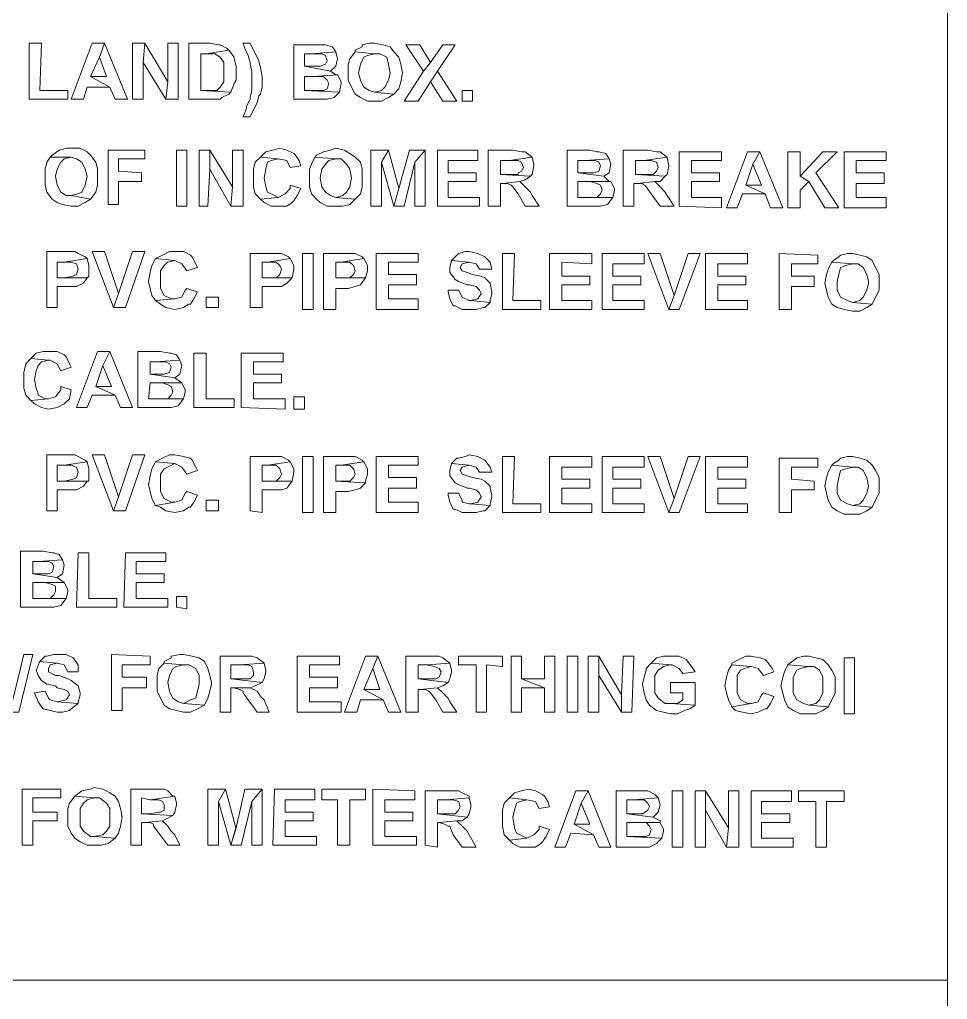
# Model space of a CAD drawing. Header units: inches. Extents: x 0.2 to 10.8, y 0.5 to 8.
# Drawn here: x 8.846 to 9.728, y 1.422 to 2.354 of the extents above; entities that cross this region are included whole.
import ezdxf

# ---------------------------------------------------------------- set-up
doc = ezdxf.new("R2010")
doc.units = ezdxf.units.IN
doc.header["$MEASUREMENT"] = 0
doc.layers.add('PDF_Geometry', color=7, linetype='Continuous')

msp = doc.modelspace()

# ---------------------------------------------------------------- linework, layer by layer
at = {"layer": 'PDF_Geometry', "lineweight": 13}
for points in [[(9.72833, 7.755), (9.72833, 0.74667)], [(9.72833, 1.44), (0.52333, 1.44), (0.52333, 7.1), (9.72833, 7.1)], [(9.72833, 1.44), (8.02167, 1.44), (8.02167, 7.1), (9.72833, 7.1)], [(8.86667, 2.33167), (8.855, 2.33167), (8.855, 2.27833), (8.89167, 2.27833), (8.89167, 2.28667), (8.865, 2.28667), (8.86667, 2.33167)], [(8.92667, 2.33167), (8.915, 2.33167), (8.895, 2.27833), (8.90667, 2.27833), (8.91, 2.29), (8.93167, 2.29), (8.91333, 2.3), (8.92167, 2.31833), (8.92667, 2.33167)], [(8.92667, 2.33167), (8.92167, 2.31833), (8.92833, 2.3), (8.91333, 2.3), (8.93167, 2.29), (8.93667, 2.27833), (8.94833, 2.27833), (8.92667, 2.33167)], [(8.965, 2.33167), (8.95333, 2.33167), (8.95333, 2.27833), (8.96333, 2.27833), (8.96333, 2.31333), (8.965, 2.33167)], [(8.965, 2.33167), (8.96333, 2.31333), (8.985, 2.27833), (8.98667, 2.295), (8.965, 2.33167)], [(8.99667, 2.33167), (8.98667, 2.33167), (8.98667, 2.295), (8.985, 2.27833), (8.99667, 2.27833), (8.99667, 2.33167)], [(9.02667, 2.33167), (9.00667, 2.33167), (9.00667, 2.27833), (9.02667, 2.27833), (9.03, 2.27833), (9.03667, 2.27833), (9.03833, 2.28), (9.045, 2.28333), (9.04667, 2.285), (9.01833, 2.28667), (9.01833, 2.32167), (9.02333, 2.32167), (9.045, 2.325), (9.04333, 2.32667), (9.03667, 2.33), (9.035, 2.33), (9.02667, 2.33167)], [(9.065, 2.33167), (9.05833, 2.33167), (9.06, 2.32667), (9.06333, 2.32), (9.065, 2.31333), (9.065, 2.31167), (9.06667, 2.305), (9.06667, 2.29667), (9.06667, 2.29667), (9.06667, 2.28833), (9.06667, 2.28667), (9.065, 2.28), (9.065, 2.27833), (9.06167, 2.27167), (9.06167, 2.27), (9.05833, 2.26167), (9.065, 2.26167), (9.06833, 2.26833), (9.07167, 2.275), (9.07333, 2.28167), (9.075, 2.28333), (9.07667, 2.29), (9.07667, 2.29667), (9.07667, 2.3), (9.075, 2.30833), (9.07333, 2.315), (9.07167, 2.31833), (9.06833, 2.325), (9.065, 2.33167)], [(9.18333, 2.33167), (9.17833, 2.33167), (9.17166, 2.33), (9.17166, 2.32833), (9.165, 2.325), (9.165, 2.32333), (9.18333, 2.32167), (9.18833, 2.32167), (9.195, 2.31833), (9.19667, 2.31167), (9.19833, 2.30333), (9.19833, 2.30333), (9.19667, 2.29667), (9.19333, 2.29), (9.19, 2.28667), (9.18333, 2.285), (9.20167, 2.28333), (9.20667, 2.28833), (9.20833, 2.295), (9.21, 2.30333), (9.21, 2.30333), (9.20833, 2.31167), (9.20667, 2.31833), (9.20167, 2.32333), (9.19833, 2.32833), (9.19166, 2.33), (9.18333, 2.33167)], [(9.045, 2.325), (9.02333, 2.32167), (9.025, 2.32167), (9.03167, 2.32167), (9.03667, 2.31833), (9.04, 2.31333), (9.04, 2.31167), (9.04, 2.305), (9.04, 2.30167), (9.04, 2.295), (9.03667, 2.29), (9.03333, 2.28667), (9.02667, 2.28667), (9.01833, 2.28667), (9.04667, 2.285), (9.05, 2.29333), (9.05167, 2.29667), (9.05167, 2.30333), (9.05167, 2.31), (9.05, 2.31667), (9.05, 2.31833), (9.045, 2.325)], [(9.12833, 2.33), (9.10667, 2.33), (9.10667, 2.27833), (9.125, 2.27833), (9.13167, 2.27833), (9.13667, 2.27833), (9.13833, 2.27833), (9.145, 2.28), (9.15, 2.285), (9.11667, 2.28667), (9.11667, 2.3), (9.125, 2.3), (9.14833, 2.30167), (9.14667, 2.30167), (9.14167, 2.305), (9.11667, 2.31), (9.11667, 2.32167), (9.12333, 2.32167), (9.14667, 2.32333), (9.14333, 2.32833), (9.13667, 2.33), (9.135, 2.33), (9.12833, 2.33)], [(9.14667, 2.32333), (9.12333, 2.32167), (9.12667, 2.32167), (9.13333, 2.32167), (9.13667, 2.32), (9.13833, 2.315), (9.13667, 2.31167), (9.13167, 2.31), (9.13167, 2.31), (9.125, 2.31), (9.11667, 2.31), (9.14167, 2.305), (9.14667, 2.31), (9.14833, 2.31667), (9.14667, 2.32333)], [(9.165, 2.32333), (9.16, 2.31667), (9.15833, 2.31167), (9.15833, 2.30333), (9.15833, 2.29667), (9.16167, 2.29), (9.165, 2.28333), (9.17, 2.28), (9.17667, 2.27667), (9.18333, 2.27667), (9.19, 2.27667), (9.19667, 2.28), (9.20167, 2.28333), (9.20167, 2.28333), (9.18333, 2.285), (9.17833, 2.28667), (9.17333, 2.29), (9.17333, 2.29), (9.17, 2.29667), (9.16833, 2.30333), (9.16833, 2.30333), (9.17, 2.31167), (9.17333, 2.31833), (9.17667, 2.32), (9.18333, 2.32167), (9.165, 2.32333)], [(9.26, 2.33), (9.24833, 2.33), (9.23667, 2.31333), (9.23, 2.305), (9.21167, 2.27667), (9.225, 2.27667), (9.23667, 2.295), (9.24333, 2.305), (9.26, 2.33)], [(9.22667, 2.33), (9.21333, 2.33), (9.23, 2.305), (9.23666, 2.31333), (9.22667, 2.33)], [(9.24333, 2.305), (9.23667, 2.295), (9.24833, 2.27667), (9.26167, 2.27667), (9.24333, 2.305)], [(9.14833, 2.30167), (9.125, 2.3), (9.12833, 2.3), (9.135, 2.3), (9.13833, 2.29667), (9.14, 2.29333), (9.13833, 2.28833), (9.135, 2.28667), (9.12667, 2.28667), (9.11667, 2.28667), (9.15, 2.285), (9.15167, 2.29333), (9.15167, 2.295), (9.14833, 2.30167)], [(9.26667, 2.27667), (9.26667, 2.28667), (9.27666, 2.28667), (9.27666, 2.27667), (9.26667, 2.27667)], [(8.895, 2.23167), (8.89, 2.23167), (8.88333, 2.23), (8.88333, 2.23), (8.87667, 2.225), (8.875, 2.22333), (8.895, 2.22333), (8.9, 2.22167), (8.905, 2.21833), (8.90833, 2.21167), (8.91, 2.205), (8.91, 2.205), (8.90833, 2.19667), (8.905, 2.19), (8.90167, 2.18833), (8.895, 2.18667), (8.91333, 2.18333), (8.91833, 2.19), (8.92, 2.19667), (8.92, 2.20333), (8.92, 2.205), (8.92, 2.21167), (8.91833, 2.21833), (8.91333, 2.225), (8.91, 2.22833), (8.90333, 2.23167), (8.895, 2.23167)], [(8.965, 2.23), (8.93, 2.23), (8.93, 2.17833), (8.94, 2.17833), (8.94, 2.2), (8.96167, 2.2), (8.96167, 2.20833), (8.94, 2.21), (8.94, 2.22167), (8.965, 2.22167), (8.965, 2.23)], [(8.995, 2.17667), (8.995, 2.23), (9.005, 2.23), (9.005, 2.17667), (8.995, 2.17667)], [(9.02667, 2.23), (9.01667, 2.23), (9.01667, 2.17667), (9.025, 2.17667), (9.02667, 2.21167), (9.02667, 2.23)], [(9.02667, 2.23), (9.02667, 2.21167), (9.04667, 2.17667), (9.04833, 2.195), (9.02667, 2.23)], [(9.05833, 2.23), (9.04833, 2.23), (9.04833, 2.195), (9.04667, 2.17667), (9.05833, 2.17667), (9.05833, 2.23)], [(9.09333, 2.23167), (9.08667, 2.23), (9.08, 2.22833), (9.075, 2.22333), (9.075, 2.22333), (9.09167, 2.22167), (9.09167, 2.22167), (9.1, 2.22), (9.1, 2.22), (9.10333, 2.21333), (9.11333, 2.215), (9.11167, 2.22), (9.10833, 2.225), (9.10667, 2.22667), (9.1, 2.23), (9.09333, 2.23167)], [(9.14667, 2.23167), (9.14167, 2.23), (9.135, 2.22833), (9.135, 2.22833), (9.12833, 2.225), (9.12667, 2.22333), (9.14667, 2.22167), (9.15167, 2.22167), (9.15667, 2.21667), (9.16, 2.21167), (9.16167, 2.20333), (9.16167, 2.20333), (9.16, 2.195), (9.15667, 2.19), (9.15333, 2.18667), (9.14667, 2.185), (9.165, 2.18333), (9.17, 2.18833), (9.17167, 2.195), (9.17167, 2.20333), (9.17167, 2.20333), (9.17167, 2.21167), (9.17, 2.21833), (9.165, 2.22333), (9.16, 2.22667), (9.155, 2.23), (9.14667, 2.23167)], [(9.19667, 2.23), (9.18, 2.23), (9.18, 2.17667), (9.19, 2.17667), (9.19, 2.21833), (9.19667, 2.23)], [(9.19667, 2.23), (9.19, 2.21833), (9.20167, 2.17667), (9.20667, 2.19333), (9.19667, 2.23)], [(9.23167, 2.23), (9.21667, 2.23), (9.20667, 2.19333), (9.20167, 2.17667), (9.21167, 2.17667), (9.22167, 2.21833), (9.23167, 2.23)], [(9.23167, 2.23), (9.22167, 2.21833), (9.22167, 2.17667), (9.23167, 2.17667), (9.23167, 2.23)], [(9.28167, 2.23), (9.24333, 2.23), (9.24333, 2.17667), (9.28333, 2.17667), (9.28333, 2.185), (9.25333, 2.185), (9.25333, 2.2), (9.28, 2.2), (9.28, 2.20833), (9.25333, 2.20833), (9.25333, 2.22), (9.28167, 2.22), (9.28167, 2.23)], [(9.315, 2.23), (9.29166, 2.23), (9.29166, 2.17667), (9.30333, 2.17667), (9.30333, 2.19833), (9.305, 2.19833), (9.32166, 2.2), (9.32667, 2.20167), (9.33167, 2.205), (9.30333, 2.20667), (9.30333, 2.22), (9.31167, 2.22), (9.33333, 2.22333), (9.33333, 2.22333), (9.32667, 2.22833), (9.32333, 2.22833), (9.315, 2.23)], [(9.38833, 2.23), (9.36667, 2.23), (9.36667, 2.17667), (9.385, 2.17667), (9.39167, 2.17667), (9.39667, 2.17667), (9.39833, 2.17667), (9.405, 2.17833), (9.41, 2.185), (9.37667, 2.185), (9.37667, 2.2), (9.38667, 2.2), (9.40833, 2.2), (9.40667, 2.2), (9.40167, 2.205), (9.37667, 2.20833), (9.37667, 2.22), (9.38333, 2.22), (9.40667, 2.22167), (9.40333, 2.22667), (9.39667, 2.22833), (9.395, 2.22833), (9.38833, 2.23)], [(9.44333, 2.23), (9.42, 2.23), (9.42, 2.17667), (9.43, 2.17667), (9.43, 2.19833), (9.43333, 2.19833), (9.45, 2.2), (9.455, 2.2), (9.46, 2.205), (9.43167, 2.20667), (9.43167, 2.22), (9.44, 2.22), (9.46167, 2.22333), (9.46167, 2.22333), (9.455, 2.22833), (9.45167, 2.22833), (9.44333, 2.23)], [(8.875, 2.22333), (8.87167, 2.21833), (8.87, 2.21167), (8.87, 2.20333), (8.87, 2.19667), (8.87167, 2.19), (8.87667, 2.18333), (8.88167, 2.18), (8.88667, 2.17833), (8.895, 2.17667), (8.90167, 2.17667), (8.90833, 2.18), (8.91333, 2.18333), (8.91333, 2.18333), (8.895, 2.18667), (8.89, 2.18667), (8.885, 2.19), (8.885, 2.19), (8.88167, 2.19667), (8.88, 2.205), (8.88, 2.205), (8.88167, 2.21167), (8.885, 2.21833), (8.88833, 2.22167), (8.895, 2.22333), (8.875, 2.22333)], [(9.075, 2.22333), (9.07, 2.21833), (9.06833, 2.21167), (9.06833, 2.20333), (9.06833, 2.195), (9.07, 2.18833), (9.075, 2.18333), (9.09167, 2.185), (9.08833, 2.18667), (9.08167, 2.19), (9.08167, 2.19), (9.08, 2.195), (9.07833, 2.20333), (9.08, 2.21167), (9.08167, 2.21833), (9.085, 2.22), (9.09167, 2.22167), (9.075, 2.22333)], [(9.12666, 2.22333), (9.12333, 2.21667), (9.12167, 2.21167), (9.12167, 2.20333), (9.12167, 2.195), (9.12333, 2.18833), (9.12833, 2.18333), (9.13166, 2.18), (9.13833, 2.17667), (9.14666, 2.17667), (9.15333, 2.17667), (9.16, 2.17833), (9.165, 2.18333), (9.165, 2.18333), (9.14666, 2.185), (9.14167, 2.18667), (9.13666, 2.19), (9.13666, 2.19), (9.13333, 2.195), (9.13166, 2.20333), (9.13166, 2.20333), (9.13333, 2.21167), (9.13666, 2.21667), (9.14, 2.22), (9.14666, 2.22167), (9.12666, 2.22333)], [(9.33333, 2.22333), (9.31167, 2.22), (9.31167, 2.22), (9.32, 2.22), (9.32333, 2.21833), (9.325, 2.21333), (9.32333, 2.21), (9.32, 2.20833), (9.32, 2.20667), (9.31167, 2.20667), (9.30333, 2.20667), (9.33167, 2.205), (9.33333, 2.20667), (9.335, 2.215), (9.335, 2.21667), (9.33333, 2.22333)], [(9.40667, 2.22167), (9.38333, 2.22), (9.38667, 2.22), (9.39333, 2.22), (9.39667, 2.21833), (9.39833, 2.215), (9.39667, 2.21), (9.39167, 2.20833), (9.39167, 2.20833), (9.385, 2.20833), (9.37667, 2.20833), (9.40167, 2.205), (9.40667, 2.20833), (9.40833, 2.21667), (9.40667, 2.22167)], [(9.46167, 2.22333), (9.44, 2.22), (9.44, 2.22), (9.44667, 2.22), (9.45167, 2.21833), (9.45333, 2.21333), (9.45167, 2.21), (9.44833, 2.20667), (9.44667, 2.20667), (9.43833, 2.20667), (9.43167, 2.20667), (9.46, 2.205), (9.46167, 2.20667), (9.46333, 2.215), (9.46333, 2.215), (9.46167, 2.22333)], [(9.51333, 2.22833), (9.47333, 2.22833), (9.47333, 2.17667), (9.51333, 2.175), (9.51333, 2.185), (9.485, 2.185), (9.485, 2.2), (9.51167, 2.2), (9.51167, 2.20833), (9.485, 2.20833), (9.485, 2.22), (9.51333, 2.22), (9.51333, 2.22833)], [(9.55, 2.22833), (9.53833, 2.22833), (9.51833, 2.175), (9.52833, 2.175), (9.53333, 2.18833), (9.555, 2.18833), (9.53667, 2.19667), (9.54333, 2.21667), (9.55, 2.22833)], [(9.55, 2.22833), (9.54333, 2.21667), (9.55167, 2.19667), (9.53667, 2.19667), (9.555, 2.18833), (9.56, 2.175), (9.57167, 2.175), (9.55, 2.22833)], [(9.58833, 2.22833), (9.57667, 2.22833), (9.57667, 2.175), (9.58833, 2.175), (9.58833, 2.19167), (9.59667, 2.2), (9.58833, 2.205), (9.58833, 2.22833)], [(9.62333, 2.22833), (9.61, 2.22833), (9.58833, 2.205), (9.59667, 2.2), (9.61167, 2.175), (9.625, 2.175), (9.60333, 2.20833), (9.62333, 2.22833)], [(9.67, 2.22833), (9.63, 2.22833), (9.63, 2.175), (9.67, 2.175), (9.67, 2.185), (9.64167, 2.185), (9.64167, 2.19833), (9.66833, 2.19833), (9.66833, 2.20833), (9.64167, 2.20833), (9.64167, 2.22), (9.67, 2.22), (9.67, 2.22833)], [(9.10333, 2.19667), (9.10333, 2.19333), (9.09833, 2.18833), (9.09833, 2.18833), (9.09166, 2.185), (9.075, 2.18333), (9.07833, 2.18), (9.085, 2.17667), (9.09166, 2.17667), (9.09166, 2.17667), (9.1, 2.17667), (9.105, 2.18), (9.10666, 2.18167), (9.11, 2.18667), (9.11333, 2.19333), (9.10333, 2.19667)], [(9.32167, 2.2), (9.305, 2.19833), (9.31, 2.19833), (9.31333, 2.19667), (9.315, 2.195), (9.32, 2.18833), (9.32667, 2.17667), (9.34, 2.17667), (9.33333, 2.18667), (9.33167, 2.19), (9.32667, 2.195), (9.32167, 2.2)], [(9.40833, 2.2), (9.38667, 2.2), (9.38833, 2.2), (9.395, 2.19833), (9.39833, 2.19667), (9.4, 2.19167), (9.39833, 2.18833), (9.395, 2.185), (9.38667, 2.185), (9.37666, 2.185), (9.41, 2.185), (9.41167, 2.19167), (9.41167, 2.19333), (9.40833, 2.2)], [(9.45, 2.2), (9.43333, 2.19833), (9.43833, 2.19833), (9.44167, 2.195), (9.44167, 2.195), (9.44667, 2.18833), (9.455, 2.17667), (9.46833, 2.17667), (9.46167, 2.18667), (9.46, 2.19), (9.455, 2.195), (9.45, 2.2)], [(8.88833, 2.13333), (8.87166, 2.13333), (8.87166, 2.08), (8.88166, 2.08), (8.88166, 2.1), (8.89, 2.1), (8.89333, 2.1), (8.9, 2.1), (8.90666, 2.10333), (8.91, 2.10833), (8.88166, 2.10833), (8.88166, 2.12333), (8.88833, 2.12333), (8.91, 2.12667), (8.90833, 2.12833), (8.90166, 2.13167), (8.89833, 2.13333), (8.88833, 2.13333)], [(8.91, 2.12667), (8.88833, 2.12333), (8.88833, 2.12333), (8.895, 2.12333), (8.9, 2.12167), (8.90166, 2.11667), (8.9, 2.11167), (8.89666, 2.11), (8.89666, 2.11), (8.88833, 2.10833), (8.88166, 2.10833), (8.91, 2.10833), (8.91166, 2.11), (8.91166, 2.11667), (8.91166, 2.12), (8.91, 2.12667)], [(8.92666, 2.13333), (8.915, 2.13333), (8.935, 2.08), (8.94, 2.09333), (8.92666, 2.13333)], [(8.965, 2.13333), (8.95333, 2.13333), (8.94, 2.09333), (8.935, 2.08), (8.94666, 2.08), (8.965, 2.13333)], [(8.975, 2.12667), (8.97166, 2.12), (8.97, 2.11333), (8.96833, 2.105), (8.97, 2.09833), (8.97166, 2.09167), (8.975, 2.08667), (8.99333, 2.08833), (8.99, 2.08833), (8.98333, 2.09167), (8.98333, 2.09167), (8.98, 2.09833), (8.98, 2.10667), (8.98, 2.115), (8.98333, 2.12), (8.98666, 2.12333), (8.99333, 2.125), (8.975, 2.12667)], [(8.99333, 2.13333), (8.98833, 2.13333), (8.98166, 2.13), (8.975, 2.12667), (8.975, 2.12667), (8.99333, 2.125), (8.99333, 2.125), (9, 2.12167), (9, 2.12167), (9.005, 2.115), (9.015, 2.11833), (9.01333, 2.12167), (9.01, 2.12833), (9.00833, 2.13), (9.00166, 2.13333), (8.99333, 2.13333)], [(9.08333, 2.13167), (9.065, 2.13167), (9.065, 2.08), (9.07667, 2.08), (9.07667, 2.1), (9.08333, 2.1), (9.08833, 2.1), (9.095, 2.1), (9.1, 2.10333), (9.105, 2.10833), (9.07667, 2.10833), (9.07667, 2.12333), (9.08167, 2.12333), (9.10333, 2.12667), (9.10167, 2.12833), (9.095, 2.13167), (9.09166, 2.13167), (9.08333, 2.13167)], [(9.10333, 2.12667), (9.08167, 2.12333), (9.08167, 2.12333), (9.09, 2.12333), (9.09333, 2.12), (9.095, 2.11667), (9.09333, 2.11167), (9.09, 2.10833), (9.09, 2.10833), (9.08167, 2.10833), (9.07667, 2.10833), (9.105, 2.10833), (9.105, 2.10833), (9.10666, 2.11667), (9.10666, 2.12), (9.10333, 2.12667)], [(9.115, 2.07833), (9.115, 2.13167), (9.125, 2.13167), (9.125, 2.07833), (9.115, 2.07833)], [(9.15333, 2.13167), (9.135, 2.13167), (9.135, 2.07833), (9.14666, 2.07833), (9.14666, 2.09833), (9.15333, 2.09833), (9.15833, 2.09833), (9.165, 2.1), (9.17, 2.10167), (9.175, 2.10833), (9.14666, 2.10833), (9.14666, 2.12333), (9.15166, 2.12333), (9.17333, 2.12667), (9.17166, 2.12833), (9.165, 2.13167), (9.16166, 2.13167), (9.15333, 2.13167)], [(9.17333, 2.12667), (9.15167, 2.12333), (9.15167, 2.12333), (9.16, 2.12333), (9.16333, 2.12), (9.165, 2.115), (9.16333, 2.11167), (9.16, 2.10833), (9.16, 2.10833), (9.15167, 2.10833), (9.14667, 2.10833), (9.175, 2.10833), (9.175, 2.10833), (9.17667, 2.115), (9.17667, 2.12), (9.17333, 2.12667)], [(9.225, 2.13167), (9.185, 2.13167), (9.185, 2.07833), (9.225, 2.07833), (9.225, 2.08833), (9.19666, 2.08833), (9.19666, 2.10167), (9.22333, 2.10167), (9.22333, 2.11167), (9.19666, 2.11167), (9.19666, 2.12333), (9.225, 2.12333), (9.225, 2.13167)], [(9.27333, 2.13333), (9.27, 2.13333), (9.26333, 2.13167), (9.26166, 2.13), (9.25666, 2.125), (9.25666, 2.125), (9.27333, 2.12333), (9.28, 2.12167), (9.28333, 2.11667), (9.295, 2.11667), (9.29333, 2.12333), (9.28833, 2.12833), (9.28833, 2.12833), (9.28166, 2.13167), (9.27333, 2.13333)], [(9.31666, 2.13167), (9.305, 2.13167), (9.305, 2.07833), (9.34166, 2.07833), (9.34166, 2.08667), (9.315, 2.08667), (9.31666, 2.13167)], [(9.39, 2.13167), (9.35, 2.13167), (9.35, 2.07833), (9.39, 2.07833), (9.39, 2.08667), (9.36166, 2.08667), (9.36166, 2.10167), (9.38833, 2.10167), (9.38833, 2.11), (9.36166, 2.11), (9.36166, 2.12333), (9.39, 2.12167), (9.39, 2.13167)], [(9.44, 2.13167), (9.4, 2.13167), (9.4, 2.07833), (9.44, 2.07833), (9.44, 2.08667), (9.41, 2.08667), (9.41, 2.10167), (9.43666, 2.10167), (9.43666, 2.11), (9.41, 2.11), (9.41, 2.12167), (9.44, 2.12167), (9.44, 2.13167)], [(9.455, 2.13167), (9.44333, 2.13167), (9.46333, 2.07833), (9.46833, 2.09167), (9.455, 2.13167)], [(9.49333, 2.13167), (9.48166, 2.13167), (9.46833, 2.09167), (9.46333, 2.07833), (9.47333, 2.07833), (9.49333, 2.13167)], [(9.53833, 2.13167), (9.49833, 2.13167), (9.49833, 2.07833), (9.53833, 2.07833), (9.53833, 2.08667), (9.51, 2.08667), (9.51, 2.10167), (9.53666, 2.10167), (9.53666, 2.11), (9.51, 2.11), (9.51, 2.12167), (9.53833, 2.12167), (9.53833, 2.13167)], [(9.605, 2.13), (9.56833, 2.13167), (9.56833, 2.07833), (9.58, 2.07833), (9.58, 2.1), (9.60166, 2.1), (9.60166, 2.11), (9.58, 2.11), (9.58, 2.12167), (9.605, 2.12167), (9.605, 2.13)], [(9.63833, 2.13167), (9.63333, 2.13167), (9.62666, 2.13), (9.625, 2.12833), (9.62, 2.125), (9.61833, 2.12333), (9.63833, 2.12167), (9.64333, 2.12167), (9.64833, 2.11833), (9.65166, 2.11167), (9.65333, 2.105), (9.65333, 2.10333), (9.65166, 2.09667), (9.64833, 2.09), (9.645, 2.08667), (9.63833, 2.085), (9.65666, 2.08333), (9.66, 2.09), (9.66333, 2.09667), (9.66333, 2.10333), (9.66333, 2.10333), (9.66333, 2.11167), (9.66, 2.11833), (9.65666, 2.125), (9.65166, 2.12833), (9.645, 2.13), (9.63833, 2.13167)], [(9.25666, 2.125), (9.255, 2.11833), (9.255, 2.11333), (9.26, 2.10667), (9.26333, 2.105), (9.27166, 2.10167), (9.27333, 2.10167), (9.28, 2.1), (9.28333, 2.09667), (9.285, 2.09333), (9.28166, 2.08833), (9.28166, 2.08833), (9.275, 2.08667), (9.29333, 2.085), (9.29333, 2.08667), (9.295, 2.09333), (9.295, 2.095), (9.29333, 2.10333), (9.29333, 2.10333), (9.28833, 2.10833), (9.285, 2.11), (9.27666, 2.11167), (9.27166, 2.11333), (9.26666, 2.115), (9.265, 2.11833), (9.26666, 2.12167), (9.26666, 2.12167), (9.27333, 2.12333), (9.25666, 2.125)], [(9.61833, 2.12333), (9.615, 2.11667), (9.61333, 2.11167), (9.61166, 2.10333), (9.61333, 2.09667), (9.615, 2.09), (9.61833, 2.08333), (9.62333, 2.08), (9.63, 2.07833), (9.63833, 2.07667), (9.645, 2.07667), (9.65166, 2.08), (9.65666, 2.08333), (9.65666, 2.08333), (9.63833, 2.085), (9.63333, 2.08667), (9.62666, 2.09), (9.62666, 2.09), (9.62333, 2.09667), (9.62333, 2.105), (9.62333, 2.105), (9.625, 2.11167), (9.62666, 2.11833), (9.63166, 2.12), (9.63833, 2.12167), (9.61833, 2.12333)], [(9.005, 2.09833), (9.00333, 2.09667), (9, 2.09), (9, 2.09), (8.99333, 2.08833), (8.975, 2.08667), (8.98, 2.08333), (8.985, 2.08), (8.99333, 2.07833), (8.99333, 2.07833), (9.00166, 2.08), (9.00666, 2.08333), (9.00833, 2.08333), (9.01166, 2.08833), (9.015, 2.095), (9.005, 2.09833)], [(9.02333, 2.08), (9.02333, 2.09), (9.035, 2.09), (9.035, 2.08), (9.02333, 2.08)], [(9.26333, 2.09667), (9.25333, 2.09667), (9.25333, 2.095), (9.255, 2.08833), (9.25833, 2.08167), (9.26, 2.08167), (9.26666, 2.07833), (9.275, 2.07833), (9.28, 2.07833), (9.28666, 2.08), (9.28833, 2.08), (9.29333, 2.085), (9.275, 2.08667), (9.27333, 2.08667), (9.26666, 2.09), (9.26666, 2.09), (9.26333, 2.09667)], [(8.875, 2.03833), (8.86833, 2.03833), (8.86167, 2.03667), (8.85667, 2.03167), (8.85667, 2.03167), (8.87333, 2.03), (8.875, 2.03), (8.88167, 2.02667), (8.88167, 2.02667), (8.885, 2.02), (8.895, 2.02333), (8.89333, 2.02667), (8.89, 2.03333), (8.88833, 2.035), (8.88167, 2.03833), (8.875, 2.03833)], [(8.93167, 2.03833), (8.92, 2.03833), (8.9, 1.985), (8.91, 1.985), (8.915, 1.99667), (8.93667, 1.99667), (8.91833, 2.005), (8.925, 2.025), (8.93167, 2.03833)], [(8.93167, 2.03833), (8.925, 2.025), (8.93333, 2.005), (8.91833, 2.005), (8.93667, 1.99667), (8.94167, 1.985), (8.95333, 1.985), (8.93167, 2.03833)], [(8.98, 2.03833), (8.95833, 2.03833), (8.95833, 1.985), (8.97667, 1.985), (8.98333, 1.985), (8.99, 1.985), (8.99, 1.985), (8.99667, 1.98667), (9.00167, 1.99333), (8.96833, 1.99333), (8.97, 2.00833), (8.97833, 2.00833), (9, 2.00833), (9, 2.00833), (8.99333, 2.01333), (8.97, 2.01667), (8.97, 2.02833), (8.975, 2.02833), (8.99833, 2.03), (8.995, 2.035), (8.99, 2.03667), (8.98833, 2.03667), (8.98, 2.03833)], [(9.02333, 2.03667), (9.01167, 2.03667), (9.01167, 1.985), (9.05, 1.985), (9.05, 1.99333), (9.02333, 1.99333), (9.02333, 2.03667)], [(9.09667, 2.03667), (9.05667, 2.03667), (9.05667, 1.985), (9.09833, 1.98333), (9.09833, 1.99333), (9.06833, 1.99333), (9.06833, 2.00833), (9.095, 2.00833), (9.095, 2.01667), (9.06833, 2.01667), (9.06833, 2.02833), (9.09667, 2.02833), (9.09667, 2.03667)], [(8.85667, 2.03167), (8.85167, 2.02667), (8.85, 2.01833), (8.85, 2.01167), (8.85, 2.00333), (8.85167, 1.99667), (8.85667, 1.99167), (8.87333, 1.99333), (8.87, 1.99333), (8.86333, 1.99667), (8.86333, 1.99833), (8.86167, 2.00333), (8.86, 2.01167), (8.86167, 2.02), (8.86333, 2.025), (8.86667, 2.02833), (8.87333, 2.03), (8.85667, 2.03167)], [(8.99833, 2.03), (8.975, 2.02833), (8.97833, 2.02833), (8.985, 2.02833), (8.98833, 2.02667), (8.99, 2.02333), (8.98833, 2.01833), (8.98333, 2.01667), (8.98333, 2.01667), (8.97667, 2.01667), (8.97, 2.01667), (8.99333, 2.01333), (8.99833, 2.01667), (9, 2.025), (8.99833, 2.03)], [(8.885, 2.005), (8.885, 2.00167), (8.88, 1.995), (8.88, 1.995), (8.87333, 1.99333), (8.85667, 1.99167), (8.86, 1.98833), (8.86667, 1.985), (8.87333, 1.98333), (8.87333, 1.98333), (8.88167, 1.985), (8.88833, 1.98833), (8.88833, 1.98833), (8.89333, 1.99333), (8.895, 2.00167), (8.885, 2.005)], [(9, 2.00833), (8.97833, 2.00833), (8.98167, 2.00833), (8.98667, 2.00667), (8.99, 2.005), (8.99167, 2), (8.99, 1.99667), (8.98667, 1.99333), (8.97833, 1.99333), (8.96833, 1.99333), (9.00167, 1.99333), (9.00333, 2), (9.00333, 2.00167), (9, 2.00833)], [(9.10667, 1.98333), (9.10667, 1.995), (9.11667, 1.995), (9.11667, 1.98333), (9.10667, 1.98333)], [(8.88833, 1.94), (8.87166, 1.94), (8.87166, 1.88667), (8.88166, 1.88667), (8.88166, 1.90667), (8.89, 1.90667), (8.89333, 1.90667), (8.9, 1.90667), (8.90666, 1.91), (8.91, 1.915), (8.88166, 1.915), (8.88166, 1.93), (8.88833, 1.93), (8.91, 1.93333), (8.90833, 1.935), (8.90166, 1.93833), (8.89833, 1.94), (8.88833, 1.94)], [(8.92666, 1.94), (8.915, 1.94), (8.935, 1.88667), (8.94, 1.9), (8.92666, 1.94)], [(8.965, 1.94), (8.95333, 1.94), (8.94, 1.9), (8.935, 1.88667), (8.94666, 1.88667), (8.965, 1.94)], [(8.99333, 1.94), (8.98833, 1.94), (8.98166, 1.93667), (8.975, 1.93333), (8.975, 1.93333), (8.99333, 1.93167), (8.99333, 1.93167), (9, 1.92833), (9, 1.92833), (9.005, 1.92167), (9.015, 1.925), (9.01333, 1.92833), (9.01, 1.935), (9.00833, 1.93667), (9.00166, 1.93833), (8.99333, 1.94)], [(9.27333, 1.94), (9.27, 1.93833), (9.26333, 1.93667), (9.26166, 1.93667), (9.25666, 1.93167), (9.25666, 1.93167), (9.27333, 1.93), (9.28, 1.92833), (9.28333, 1.92333), (9.295, 1.92333), (9.29333, 1.92833), (9.28833, 1.935), (9.28833, 1.935), (9.28166, 1.93833), (9.27333, 1.94)], [(8.91, 1.93333), (8.88833, 1.93), (8.88833, 1.93), (8.895, 1.93), (8.9, 1.92833), (8.90166, 1.92333), (8.9, 1.91833), (8.89666, 1.91667), (8.89666, 1.91667), (8.88833, 1.915), (8.88166, 1.915), (8.91, 1.915), (8.91166, 1.915), (8.91166, 1.92333), (8.91166, 1.92667), (8.91, 1.93333)], [(8.975, 1.93333), (8.97166, 1.92667), (8.97, 1.92), (8.96833, 1.91167), (8.97, 1.905), (8.97166, 1.89833), (8.975, 1.89167), (8.99333, 1.895), (8.99, 1.895), (8.98333, 1.89833), (8.98333, 1.89833), (8.98, 1.905), (8.98, 1.91333), (8.98, 1.92167), (8.98333, 1.92667), (8.98666, 1.92833), (8.99333, 1.93167), (8.975, 1.93333)], [(9.08333, 1.93833), (9.065, 1.93833), (9.065, 1.88667), (9.07667, 1.885), (9.07667, 1.90667), (9.08333, 1.90667), (9.08833, 1.90667), (9.095, 1.90667), (9.1, 1.90833), (9.105, 1.915), (9.07667, 1.915), (9.07667, 1.93), (9.08167, 1.93), (9.10333, 1.93333), (9.10167, 1.935), (9.095, 1.93833), (9.09166, 1.93833), (9.08333, 1.93833)], [(9.10333, 1.93333), (9.08167, 1.93), (9.08167, 1.93), (9.09, 1.93), (9.09333, 1.92667), (9.095, 1.92167), (9.09333, 1.91833), (9.09, 1.915), (9.09, 1.915), (9.08167, 1.915), (9.07667, 1.915), (9.105, 1.915), (9.105, 1.915), (9.10666, 1.92333), (9.10666, 1.92667), (9.10333, 1.93333)], [(9.115, 1.885), (9.115, 1.93833), (9.125, 1.93833), (9.125, 1.885), (9.115, 1.885)], [(9.15333, 1.93833), (9.135, 1.93833), (9.135, 1.885), (9.14666, 1.885), (9.14666, 1.905), (9.15333, 1.905), (9.15833, 1.905), (9.165, 1.90667), (9.17, 1.90833), (9.175, 1.91333), (9.14666, 1.915), (9.14666, 1.93), (9.15166, 1.93), (9.17333, 1.93333), (9.17166, 1.935), (9.165, 1.93833), (9.16166, 1.93833), (9.15333, 1.93833)], [(9.17333, 1.93333), (9.15167, 1.93), (9.15167, 1.93), (9.16, 1.93), (9.16333, 1.92667), (9.165, 1.92167), (9.16333, 1.91833), (9.16, 1.915), (9.16, 1.915), (9.15167, 1.915), (9.14667, 1.915), (9.175, 1.91333), (9.175, 1.915), (9.17667, 1.92167), (9.17667, 1.92667), (9.17333, 1.93333)], [(9.225, 1.93833), (9.185, 1.93833), (9.185, 1.885), (9.225, 1.885), (9.225, 1.895), (9.19666, 1.895), (9.19666, 1.90833), (9.22333, 1.90833), (9.22333, 1.91833), (9.19666, 1.91833), (9.19666, 1.93), (9.225, 1.93), (9.225, 1.93833)], [(9.25666, 1.93167), (9.255, 1.925), (9.255, 1.92), (9.26, 1.91333), (9.26333, 1.91167), (9.27166, 1.90833), (9.27333, 1.90833), (9.28, 1.90667), (9.28333, 1.90333), (9.285, 1.9), (9.28166, 1.895), (9.28166, 1.895), (9.275, 1.89333), (9.29333, 1.89167), (9.29333, 1.89333), (9.295, 1.9), (9.295, 1.90167), (9.29333, 1.90833), (9.29333, 1.91), (9.28833, 1.915), (9.285, 1.91667), (9.27666, 1.91833), (9.27166, 1.92), (9.26666, 1.92167), (9.265, 1.925), (9.26666, 1.92833), (9.26666, 1.92833), (9.27333, 1.93), (9.25666, 1.93167)], [(9.31666, 1.93833), (9.305, 1.93833), (9.305, 1.885), (9.34166, 1.885), (9.34166, 1.89333), (9.315, 1.89333), (9.31666, 1.93833)], [(9.39, 1.93833), (9.35, 1.93833), (9.35, 1.885), (9.39, 1.885), (9.39, 1.89333), (9.36166, 1.89333), (9.36166, 1.90833), (9.38833, 1.90833), (9.38833, 1.91667), (9.36166, 1.91667), (9.36166, 1.92833), (9.39, 1.92833), (9.39, 1.93833)], [(9.44, 1.93833), (9.4, 1.93833), (9.4, 1.885), (9.44, 1.885), (9.44, 1.89333), (9.41, 1.89333), (9.41, 1.90833), (9.43666, 1.90833), (9.43666, 1.91667), (9.41, 1.91667), (9.41, 1.92833), (9.44, 1.92833), (9.44, 1.93833)], [(9.455, 1.93833), (9.44333, 1.93833), (9.46333, 1.885), (9.46833, 1.89833), (9.455, 1.93833)], [(9.49333, 1.93833), (9.48166, 1.93833), (9.46833, 1.89833), (9.46333, 1.885), (9.47333, 1.885), (9.49333, 1.93833)], [(9.53833, 1.93833), (9.49833, 1.93833), (9.49833, 1.885), (9.53833, 1.885), (9.53833, 1.89333), (9.51, 1.89333), (9.51, 1.90833), (9.53666, 1.90833), (9.53666, 1.91667), (9.51, 1.91667), (9.51, 1.92833), (9.53833, 1.92833), (9.53833, 1.93833)], [(9.605, 1.93667), (9.56833, 1.93667), (9.56833, 1.885), (9.58, 1.885), (9.58, 1.90667), (9.60166, 1.90667), (9.60166, 1.915), (9.58, 1.91667), (9.58, 1.92833), (9.605, 1.92833), (9.605, 1.93667)], [(9.63833, 1.93833), (9.63333, 1.93833), (9.62666, 1.93667), (9.625, 1.935), (9.62, 1.93167), (9.61833, 1.93), (9.63833, 1.92833), (9.64333, 1.92833), (9.64833, 1.925), (9.65166, 1.91833), (9.65333, 1.91), (9.65333, 1.91), (9.65166, 1.90333), (9.64833, 1.89667), (9.645, 1.89333), (9.63833, 1.89167), (9.65666, 1.89), (9.66, 1.89667), (9.66333, 1.90333), (9.66333, 1.91), (9.66333, 1.91), (9.66333, 1.91833), (9.66, 1.925), (9.65666, 1.93), (9.65166, 1.935), (9.645, 1.93667), (9.63833, 1.93833)], [(9.61833, 1.93), (9.615, 1.92333), (9.61333, 1.91833), (9.61166, 1.91), (9.61333, 1.90333), (9.615, 1.89667), (9.61833, 1.89), (9.62333, 1.88667), (9.63, 1.88333), (9.63833, 1.88333), (9.645, 1.88333), (9.65166, 1.88667), (9.65666, 1.89), (9.65666, 1.89), (9.63833, 1.89167), (9.63333, 1.89333), (9.62666, 1.89667), (9.62666, 1.89667), (9.62333, 1.90333), (9.62333, 1.91), (9.62333, 1.91), (9.625, 1.91833), (9.62666, 1.925), (9.63166, 1.92667), (9.63833, 1.92833), (9.61833, 1.93)], [(9.005, 1.905), (9.00333, 1.90333), (9, 1.89667), (9, 1.89667), (8.99333, 1.895), (8.975, 1.89167), (8.98, 1.89), (8.985, 1.88667), (8.99333, 1.885), (8.99333, 1.885), (9.00166, 1.88667), (9.00666, 1.89), (9.00833, 1.89), (9.01166, 1.895), (9.015, 1.90167), (9.005, 1.905)], [(9.26333, 1.90333), (9.25333, 1.90333), (9.25333, 1.90167), (9.255, 1.895), (9.25833, 1.88833), (9.26, 1.88833), (9.26666, 1.885), (9.275, 1.885), (9.28, 1.885), (9.28666, 1.88667), (9.28833, 1.88667), (9.29333, 1.89167), (9.275, 1.89333), (9.27333, 1.89333), (9.26666, 1.895), (9.26666, 1.89667), (9.26333, 1.90333)], [(9.02333, 1.88667), (9.02333, 1.89667), (9.035, 1.89667), (9.035, 1.88667), (9.02333, 1.88667)], [(8.86834, 1.84833), (8.84667, 1.84833), (8.84667, 1.795), (8.865, 1.795), (8.87167, 1.795), (8.87833, 1.795), (8.87833, 1.795), (8.885, 1.79667), (8.89, 1.80333), (8.85834, 1.80333), (8.85834, 1.81833), (8.86667, 1.81833), (8.88834, 1.81833), (8.88834, 1.81833), (8.88167, 1.82333), (8.85834, 1.82667), (8.85834, 1.83833), (8.86334, 1.83833), (8.88667, 1.84), (8.88334, 1.845), (8.87833, 1.84667), (8.87667, 1.84667), (8.86834, 1.84833)], [(8.91167, 1.84667), (8.90167, 1.84667), (8.9, 1.795), (8.93833, 1.795), (8.93833, 1.80333), (8.91167, 1.80333), (8.91167, 1.84667)], [(8.985, 1.84667), (8.94667, 1.84667), (8.945, 1.795), (8.98667, 1.795), (8.98667, 1.80333), (8.95667, 1.80333), (8.95667, 1.81833), (8.98334, 1.81833), (8.98334, 1.82667), (8.95667, 1.82667), (8.95667, 1.83833), (8.985, 1.83833), (8.985, 1.84667)], [(8.88667, 1.84), (8.86334, 1.83833), (8.86667, 1.83833), (8.87334, 1.83833), (8.87667, 1.83667), (8.87834, 1.83333), (8.87667, 1.82833), (8.87334, 1.82667), (8.87167, 1.82667), (8.865, 1.82667), (8.85834, 1.82667), (8.88167, 1.82333), (8.88667, 1.82667), (8.88834, 1.835), (8.88667, 1.84)], [(8.88834, 1.81833), (8.86667, 1.81833), (8.87, 1.81833), (8.87667, 1.81667), (8.88, 1.815), (8.88, 1.81), (8.87834, 1.80667), (8.875, 1.80333), (8.86834, 1.80333), (8.85834, 1.80333), (8.89, 1.80333), (8.89167, 1.81), (8.89167, 1.81167), (8.88834, 1.81833)], [(8.995, 1.795), (8.995, 1.805), (9.005, 1.805), (9.005, 1.79333), (8.995, 1.795)], [(8.83667, 1.695), (8.85, 1.75), (8.85833, 1.75), (8.845, 1.695), (8.83667, 1.695)], [(8.88167, 1.75), (8.87833, 1.75), (8.87167, 1.74833), (8.87, 1.74833), (8.865, 1.74333), (8.865, 1.74333), (8.88167, 1.74167), (8.88833, 1.74), (8.89167, 1.73333), (8.90167, 1.73333), (8.90167, 1.74), (8.89667, 1.74667), (8.89667, 1.74667), (8.89, 1.75), (8.88167, 1.75)], [(8.97, 1.74833), (8.93333, 1.75), (8.93333, 1.69667), (8.94333, 1.69667), (8.94333, 1.71833), (8.96667, 1.71833), (8.96667, 1.72833), (8.94333, 1.72833), (8.94333, 1.74), (8.97, 1.74), (8.97, 1.74833)], [(9.00167, 1.75), (8.99833, 1.75), (8.99, 1.74833), (8.99, 1.74667), (8.98333, 1.74333), (8.98333, 1.74167), (9.00167, 1.74), (9.00667, 1.74), (9.01333, 1.73667), (9.01667, 1.73), (9.01667, 1.72333), (9.01667, 1.72167), (9.015, 1.715), (9.01333, 1.70833), (9.00833, 1.70667), (9.00167, 1.70333), (9.02167, 1.70167), (9.025, 1.70833), (9.02667, 1.715), (9.02833, 1.72167), (9.02833, 1.72333), (9.02667, 1.73), (9.025, 1.73667), (9.02167, 1.74333), (9.01667, 1.74667), (9.01, 1.74833), (9.00167, 1.75)], [(9.05833, 1.74833), (9.03667, 1.74833), (9.03667, 1.695), (9.04666, 1.695), (9.04666, 1.71833), (9.05, 1.71833), (9.065, 1.71833), (9.07, 1.72), (9.07667, 1.72333), (9.04666, 1.72667), (9.04666, 1.74), (9.055, 1.74), (9.07833, 1.74167), (9.07667, 1.74333), (9.07167, 1.74667), (9.06666, 1.74833), (9.05833, 1.74833)], [(9.15, 1.74833), (9.11, 1.74833), (9.11, 1.695), (9.15167, 1.695), (9.15167, 1.705), (9.12167, 1.705), (9.12167, 1.71833), (9.14833, 1.71833), (9.14833, 1.72833), (9.12167, 1.72833), (9.12167, 1.74), (9.15, 1.74), (9.15, 1.74833)], [(9.18667, 1.74833), (9.175, 1.74833), (9.155, 1.695), (9.16666, 1.695), (9.17, 1.70667), (9.19166, 1.70667), (9.17333, 1.71667), (9.18167, 1.73667), (9.18667, 1.74833)], [(9.18667, 1.74833), (9.18167, 1.73667), (9.18833, 1.71667), (9.17333, 1.71667), (9.19166, 1.70667), (9.19666, 1.695), (9.20833, 1.695), (9.18667, 1.74833)], [(9.23666, 1.74833), (9.21333, 1.74833), (9.21333, 1.695), (9.225, 1.695), (9.225, 1.71667), (9.22667, 1.71667), (9.24333, 1.71833), (9.24833, 1.72), (9.25333, 1.72333), (9.225, 1.72667), (9.225, 1.74), (9.23333, 1.74), (9.255, 1.74167), (9.255, 1.74167), (9.24833, 1.74667), (9.245, 1.74833), (9.23666, 1.74833)], [(9.305, 1.74833), (9.26333, 1.74833), (9.26333, 1.74), (9.28, 1.74), (9.28, 1.695), (9.29, 1.695), (9.29, 1.74), (9.305, 1.73833), (9.305, 1.74833)], [(9.32333, 1.74833), (9.31333, 1.74833), (9.31333, 1.695), (9.32333, 1.695), (9.32333, 1.71833), (9.345, 1.71833), (9.32333, 1.72667), (9.32333, 1.74833)], [(9.355, 1.74833), (9.345, 1.74833), (9.345, 1.72667), (9.32333, 1.72667), (9.345, 1.71833), (9.345, 1.695), (9.355, 1.695), (9.355, 1.74833)], [(9.36666, 1.695), (9.36666, 1.74833), (9.37666, 1.74833), (9.37666, 1.695), (9.36666, 1.695)], [(9.39666, 1.74833), (9.38666, 1.74833), (9.38666, 1.695), (9.39666, 1.695), (9.39666, 1.73), (9.39666, 1.74833)], [(9.39666, 1.74833), (9.39666, 1.73), (9.41833, 1.695), (9.41833, 1.71167), (9.39666, 1.74833)], [(9.43, 1.74833), (9.42, 1.74833), (9.41833, 1.71167), (9.41833, 1.695), (9.42833, 1.695), (9.43, 1.74833)], [(9.465, 1.74833), (9.45833, 1.74833), (9.45166, 1.74667), (9.44666, 1.74167), (9.465, 1.74), (9.46666, 1.74), (9.47333, 1.73667), (9.47333, 1.73667), (9.47666, 1.73167), (9.48833, 1.73333), (9.485, 1.73833), (9.48, 1.745), (9.48, 1.745), (9.47333, 1.74833), (9.465, 1.74833)], [(9.54166, 1.74833), (9.53666, 1.74833), (9.53, 1.745), (9.52333, 1.74167), (9.52333, 1.74), (9.54166, 1.73833), (9.54166, 1.73833), (9.54833, 1.73667), (9.54833, 1.73667), (9.55333, 1.73), (9.56333, 1.73333), (9.56166, 1.73667), (9.55833, 1.74167), (9.555, 1.745), (9.55, 1.74667), (9.54166, 1.74833)], [(9.59666, 1.74833), (9.59166, 1.74833), (9.585, 1.74667), (9.58333, 1.745), (9.57833, 1.74167), (9.57666, 1.74), (9.59666, 1.73833), (9.60166, 1.73833), (9.60666, 1.735), (9.61, 1.72833), (9.61, 1.72), (9.61, 1.72), (9.61, 1.71333), (9.60666, 1.70667), (9.60333, 1.70333), (9.59666, 1.70167), (9.615, 1.7), (9.61833, 1.70667), (9.62166, 1.71333), (9.62166, 1.72), (9.62166, 1.72), (9.62166, 1.72833), (9.61833, 1.735), (9.615, 1.74), (9.61, 1.745), (9.60333, 1.74667), (9.59666, 1.74833)], [(9.64, 1.74667), (9.63, 1.74667), (9.63, 1.69333), (9.64, 1.69333), (9.64, 1.72833), (9.64, 1.74667)], [(8.865, 1.74333), (8.86167, 1.735), (8.86333, 1.73), (8.86667, 1.725), (8.87167, 1.72167), (8.88, 1.72), (8.88167, 1.71833), (8.88833, 1.71667), (8.89167, 1.715), (8.89333, 1.71167), (8.89, 1.70667), (8.89, 1.70667), (8.88167, 1.705), (8.90167, 1.70333), (8.90167, 1.705), (8.90333, 1.71167), (8.90333, 1.71333), (8.90167, 1.72), (8.90167, 1.72), (8.895, 1.725), (8.89167, 1.72667), (8.88333, 1.73), (8.88, 1.73), (8.87333, 1.73333), (8.87333, 1.73667), (8.875, 1.74), (8.875, 1.74), (8.88167, 1.74167), (8.865, 1.74333)], [(8.98333, 1.74167), (8.97833, 1.73667), (8.97667, 1.73), (8.97667, 1.72167), (8.97667, 1.715), (8.98, 1.70833), (8.98333, 1.70167), (8.98833, 1.69833), (8.995, 1.69667), (9.00167, 1.695), (9.00833, 1.695), (9.015, 1.69833), (9.02167, 1.70167), (9.02167, 1.70167), (9.00167, 1.70333), (8.99667, 1.705), (8.99167, 1.70833), (8.99167, 1.70833), (8.98833, 1.715), (8.98667, 1.72333), (8.98667, 1.72333), (8.98833, 1.73), (8.99167, 1.73667), (8.995, 1.73833), (9.00167, 1.74), (8.98333, 1.74167)], [(9.07833, 1.74167), (9.055, 1.74), (9.05667, 1.74), (9.06333, 1.74), (9.06667, 1.73833), (9.06833, 1.73333), (9.06833, 1.73), (9.065, 1.72667), (9.06333, 1.72667), (9.055, 1.72667), (9.04667, 1.72667), (9.07667, 1.72333), (9.07833, 1.72667), (9.08, 1.73333), (9.08, 1.735), (9.07833, 1.74167)], [(9.255, 1.74167), (9.23333, 1.74), (9.23333, 1.74), (9.24, 1.73833), (9.245, 1.73667), (9.24667, 1.73333), (9.245, 1.72833), (9.24166, 1.72667), (9.24, 1.72667), (9.23166, 1.72667), (9.225, 1.72667), (9.25333, 1.72333), (9.255, 1.72667), (9.25666, 1.73333), (9.25666, 1.735), (9.255, 1.74167)], [(9.44666, 1.74167), (9.44166, 1.73667), (9.44166, 1.735), (9.44, 1.72833), (9.43833, 1.72167), (9.44, 1.71333), (9.44166, 1.70667), (9.445, 1.70167), (9.45166, 1.69667), (9.45166, 1.69667), (9.45833, 1.695), (9.465, 1.69333), (9.47166, 1.69333), (9.47833, 1.69667), (9.48333, 1.69833), (9.48833, 1.70167), (9.465, 1.70333), (9.46, 1.70333), (9.45333, 1.70833), (9.45333, 1.70833), (9.45, 1.71333), (9.45, 1.72167), (9.45, 1.73), (9.45333, 1.735), (9.45833, 1.73833), (9.465, 1.74), (9.44666, 1.74167)], [(9.52333, 1.74), (9.52, 1.735), (9.51833, 1.72833), (9.51666, 1.72), (9.51833, 1.71333), (9.52, 1.70667), (9.52333, 1.7), (9.54166, 1.70333), (9.53833, 1.70333), (9.53166, 1.70667), (9.53166, 1.70667), (9.52833, 1.71333), (9.52833, 1.72167), (9.52833, 1.73), (9.53166, 1.735), (9.535, 1.73667), (9.54166, 1.73833), (9.52333, 1.74)], [(9.57666, 1.74), (9.57333, 1.73333), (9.57166, 1.72833), (9.57, 1.72), (9.57166, 1.71333), (9.57333, 1.70667), (9.57666, 1.7), (9.58166, 1.69667), (9.58833, 1.69333), (9.59666, 1.69333), (9.60333, 1.69333), (9.61, 1.69667), (9.615, 1.7), (9.615, 1.7), (9.59666, 1.70167), (9.59166, 1.70333), (9.585, 1.70667), (9.585, 1.70667), (9.58166, 1.71333), (9.58166, 1.72), (9.58166, 1.72), (9.58166, 1.72833), (9.585, 1.735), (9.58833, 1.73667), (9.59666, 1.73833), (9.57666, 1.74)], [(9.065, 1.71833), (9.05, 1.71833), (9.055, 1.71667), (9.05833, 1.715), (9.05833, 1.71333), (9.06333, 1.70667), (9.07167, 1.695), (9.08333, 1.695), (9.07833, 1.70667), (9.075, 1.71), (9.07167, 1.715), (9.065, 1.71833)], [(9.24333, 1.71833), (9.22667, 1.71667), (9.23166, 1.71667), (9.235, 1.715), (9.23667, 1.71333), (9.24167, 1.70667), (9.24833, 1.695), (9.26167, 1.695), (9.255, 1.705), (9.25333, 1.70833), (9.24833, 1.71333), (9.24333, 1.71833)], [(9.48833, 1.72333), (9.465, 1.72333), (9.465, 1.71333), (9.47666, 1.71333), (9.47666, 1.70667), (9.47166, 1.70333), (9.465, 1.70333), (9.48833, 1.70167), (9.48833, 1.72333)], [(8.87, 1.715), (8.86, 1.71333), (8.86, 1.71333), (8.86333, 1.705), (8.86667, 1.7), (8.86833, 1.69833), (8.875, 1.69667), (8.88167, 1.695), (8.88667, 1.695), (8.89333, 1.69667), (8.895, 1.69833), (8.90167, 1.70333), (8.88167, 1.705), (8.88167, 1.705), (8.875, 1.70667), (8.87333, 1.70833), (8.87, 1.715)], [(9.55333, 1.71333), (9.55166, 1.71167), (9.54833, 1.705), (9.54833, 1.705), (9.54166, 1.70333), (9.52333, 1.7), (9.52666, 1.69667), (9.53333, 1.695), (9.54166, 1.69333), (9.54166, 1.69333), (9.54833, 1.695), (9.555, 1.69833), (9.55666, 1.69833), (9.56, 1.70333), (9.56333, 1.71), (9.55333, 1.71333)], [(8.91667, 1.62333), (8.91333, 1.62167), (8.905, 1.62), (8.905, 1.62), (8.89833, 1.615), (8.89833, 1.615), (8.91667, 1.61333), (8.92167, 1.61333), (8.92833, 1.60833), (8.93167, 1.60333), (8.93167, 1.595), (8.93167, 1.595), (8.93167, 1.58667), (8.92833, 1.58167), (8.925, 1.57833), (8.91667, 1.57667), (8.93667, 1.575), (8.94, 1.58), (8.94167, 1.58667), (8.94333, 1.595), (8.94333, 1.595), (8.94167, 1.60333), (8.94, 1.61), (8.93667, 1.615), (8.93167, 1.61833), (8.925, 1.62167), (8.91667, 1.62333)], [(8.885, 1.62167), (8.84833, 1.62167), (8.84833, 1.56833), (8.85833, 1.56833), (8.85833, 1.59167), (8.88167, 1.59167), (8.88167, 1.6), (8.85833, 1.6), (8.85833, 1.61333), (8.885, 1.61333), (8.885, 1.62167)], [(8.89833, 1.615), (8.89333, 1.60833), (8.89167, 1.60333), (8.89167, 1.595), (8.89167, 1.58667), (8.895, 1.58), (8.89833, 1.575), (8.90333, 1.57167), (8.91, 1.56833), (8.91667, 1.56833), (8.92333, 1.56833), (8.93, 1.57), (8.93667, 1.575), (8.93667, 1.575), (8.91667, 1.57667), (8.91333, 1.57667), (8.90667, 1.58167), (8.90667, 1.58167), (8.90333, 1.58667), (8.90333, 1.595), (8.90333, 1.595), (8.90333, 1.60333), (8.90667, 1.60833), (8.91, 1.61167), (8.91667, 1.61333), (8.89833, 1.615)], [(8.97333, 1.62167), (8.95167, 1.62167), (8.95167, 1.56833), (8.96166, 1.56833), (8.96166, 1.59), (8.965, 1.59), (8.98166, 1.59167), (8.985, 1.59333), (8.99167, 1.59667), (8.96166, 1.59833), (8.96166, 1.61333), (8.97, 1.61167), (8.99333, 1.615), (8.99167, 1.615), (8.98667, 1.62), (8.98333, 1.62167), (8.97333, 1.62167)], [(8.99333, 1.615), (8.97, 1.61167), (8.97167, 1.61167), (8.97833, 1.61167), (8.98166, 1.61), (8.98333, 1.60667), (8.98333, 1.60167), (8.98, 1.6), (8.97833, 1.6), (8.97, 1.59833), (8.96166, 1.59833), (8.99167, 1.59667), (8.99333, 1.6), (8.995, 1.60667), (8.995, 1.60833), (8.99333, 1.615)], [(9.04166, 1.62167), (9.025, 1.62167), (9.025, 1.56833), (9.035, 1.56833), (9.035, 1.61), (9.04166, 1.62167)], [(9.04166, 1.62167), (9.035, 1.61), (9.04666, 1.56833), (9.05166, 1.585), (9.04166, 1.62167)], [(9.07667, 1.62167), (9.06, 1.62167), (9.05167, 1.585), (9.04667, 1.56833), (9.05667, 1.56833), (9.06667, 1.61), (9.07667, 1.62167)], [(9.07667, 1.62167), (9.06667, 1.61), (9.06667, 1.56833), (9.07667, 1.56833), (9.07667, 1.62167)], [(9.12666, 1.62167), (9.08833, 1.62167), (9.08666, 1.56833), (9.12833, 1.56833), (9.12833, 1.57667), (9.09833, 1.57667), (9.09833, 1.59167), (9.125, 1.59167), (9.125, 1.6), (9.09833, 1.6), (9.09833, 1.61167), (9.12666, 1.61167), (9.12666, 1.62167)], [(9.175, 1.62167), (9.13333, 1.62167), (9.13333, 1.61167), (9.14833, 1.61167), (9.14833, 1.56833), (9.16, 1.56833), (9.16, 1.61167), (9.175, 1.61167), (9.175, 1.62167)], [(9.22167, 1.62), (9.18167, 1.62167), (9.18167, 1.56833), (9.22333, 1.56833), (9.22333, 1.57667), (9.19333, 1.57667), (9.19333, 1.59167), (9.22, 1.59167), (9.22, 1.6), (9.19333, 1.6), (9.19333, 1.61167), (9.22167, 1.61167), (9.22167, 1.62)], [(9.255, 1.62), (9.23166, 1.62), (9.23166, 1.56833), (9.24333, 1.56667), (9.24333, 1.59), (9.245, 1.59), (9.26166, 1.59167), (9.26667, 1.59167), (9.27166, 1.595), (9.24333, 1.59833), (9.24333, 1.61167), (9.25166, 1.61167), (9.27333, 1.61333), (9.27333, 1.615), (9.26667, 1.61833), (9.26333, 1.62), (9.255, 1.62)], [(9.27333, 1.61333), (9.25166, 1.61167), (9.25166, 1.61167), (9.25833, 1.61167), (9.26333, 1.61), (9.265, 1.605), (9.26333, 1.60167), (9.26, 1.59833), (9.25833, 1.59833), (9.25, 1.59833), (9.24333, 1.59833), (9.27166, 1.595), (9.27333, 1.59833), (9.275, 1.605), (9.275, 1.60667), (9.27333, 1.61333)], [(9.31167, 1.61333), (9.30667, 1.60833), (9.305, 1.60167), (9.305, 1.59333), (9.305, 1.58667), (9.30667, 1.57833), (9.31167, 1.57333), (9.32833, 1.575), (9.325, 1.57667), (9.31833, 1.58), (9.31833, 1.58), (9.31666, 1.585), (9.315, 1.595), (9.31666, 1.60167), (9.31833, 1.60833), (9.32166, 1.61), (9.32833, 1.61167), (9.31167, 1.61333)], [(9.33, 1.62167), (9.32333, 1.62), (9.31666, 1.61833), (9.31167, 1.61333), (9.31167, 1.61333), (9.32833, 1.61167), (9.32833, 1.61167), (9.33666, 1.61), (9.33666, 1.61), (9.34, 1.60333), (9.35, 1.605), (9.34833, 1.61), (9.345, 1.615), (9.34333, 1.61667), (9.33666, 1.62), (9.33, 1.62167)], [(9.38667, 1.62), (9.375, 1.62), (9.355, 1.56667), (9.365, 1.56667), (9.37, 1.58), (9.39167, 1.57833), (9.37333, 1.58833), (9.38, 1.60833), (9.38667, 1.62)], [(9.38667, 1.62), (9.38, 1.60833), (9.38833, 1.58833), (9.37333, 1.58833), (9.39167, 1.57833), (9.39666, 1.56667), (9.40833, 1.56667), (9.38667, 1.62)], [(9.435, 1.62), (9.41333, 1.62), (9.41333, 1.56667), (9.43167, 1.56667), (9.43833, 1.56667), (9.445, 1.56667), (9.445, 1.56667), (9.45167, 1.57), (9.45667, 1.575), (9.42333, 1.57667), (9.42333, 1.59), (9.43333, 1.59), (9.455, 1.59), (9.455, 1.59167), (9.44833, 1.595), (9.42333, 1.59833), (9.42333, 1.61167), (9.43, 1.61167), (9.45333, 1.61333), (9.45, 1.61667), (9.44333, 1.62), (9.44333, 1.62), (9.435, 1.62)], [(9.45333, 1.61333), (9.43, 1.61167), (9.43333, 1.61167), (9.44, 1.61167), (9.44333, 1.60833), (9.445, 1.605), (9.44333, 1.60167), (9.43833, 1.59833), (9.43833, 1.59833), (9.43167, 1.59833), (9.42333, 1.59833), (9.44833, 1.595), (9.45333, 1.6), (9.455, 1.60667), (9.45333, 1.61333)], [(9.46666, 1.56667), (9.46666, 1.62), (9.47666, 1.62), (9.47666, 1.56667), (9.46666, 1.56667)], [(9.49833, 1.62), (9.48833, 1.62), (9.48833, 1.56667), (9.49833, 1.56667), (9.49833, 1.60167), (9.49833, 1.62)], [(9.49833, 1.62), (9.49833, 1.60167), (9.51833, 1.56667), (9.52, 1.585), (9.49833, 1.62)], [(9.53, 1.62), (9.52, 1.62), (9.52, 1.585), (9.51833, 1.56667), (9.53, 1.56667), (9.53, 1.62)], [(9.58, 1.62), (9.54166, 1.62), (9.54166, 1.56667), (9.58166, 1.56667), (9.58166, 1.575), (9.55166, 1.575), (9.55166, 1.59), (9.57833, 1.59), (9.57833, 1.59833), (9.55166, 1.59833), (9.55166, 1.61), (9.58, 1.61), (9.58, 1.62)], [(9.63, 1.62), (9.58666, 1.62), (9.58666, 1.61), (9.60333, 1.61), (9.60333, 1.56667), (9.61333, 1.56667), (9.61333, 1.61), (9.63, 1.61), (9.63, 1.62)], [(8.98167, 1.59167), (8.965, 1.59), (8.97, 1.59), (8.97333, 1.58833), (8.97333, 1.58667), (8.97833, 1.58), (8.98667, 1.56833), (8.99833, 1.56833), (8.99333, 1.57833), (8.99, 1.58167), (8.98667, 1.58667), (8.98167, 1.59167)], [(9.26167, 1.59167), (9.245, 1.59), (9.25, 1.58833), (9.25333, 1.58667), (9.255, 1.58667), (9.25833, 1.57833), (9.26667, 1.56667), (9.28, 1.56667), (9.27333, 1.57833), (9.27166, 1.58167), (9.26667, 1.58667), (9.26167, 1.59167)], [(9.34, 1.58667), (9.34, 1.58333), (9.335, 1.57833), (9.335, 1.57833), (9.32833, 1.575), (9.31167, 1.57333), (9.315, 1.57), (9.32167, 1.56667), (9.32833, 1.56667), (9.32833, 1.56667), (9.33667, 1.56667), (9.34167, 1.57), (9.34333, 1.57167), (9.34667, 1.57667), (9.35, 1.58333), (9.34, 1.58667)], [(9.455, 1.59), (9.43333, 1.59), (9.435, 1.59), (9.44166, 1.59), (9.445, 1.58667), (9.44667, 1.58333), (9.445, 1.57833), (9.44166, 1.57667), (9.43333, 1.57667), (9.42333, 1.57667), (9.45667, 1.575), (9.45833, 1.58167), (9.45833, 1.58333), (9.455, 1.59)]]:
    msp.add_lwpolyline(points, dxfattribs=at)

doc.saveas('drawing.dxf')
